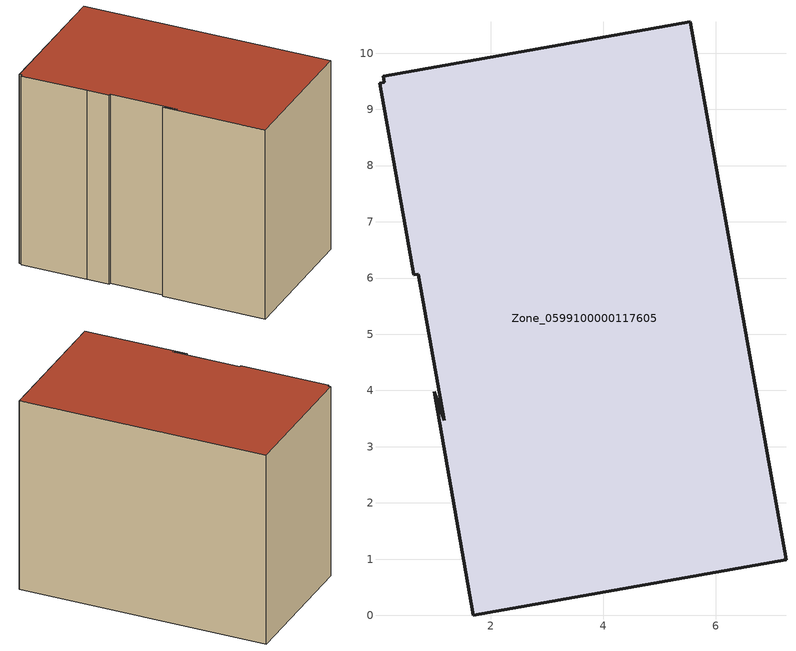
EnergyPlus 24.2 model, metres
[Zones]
Zone_0599100000117605
 floor ground (C_G): 1.17,3.47 0.71,6.07 0.63,6.06 0.48,6.92 0.02,9.46 0.1,9.48 0.09,9.59 5.55,10.56 7.25,0.99 1.69,0 0.99,3.98 z0
 wall outside (C_F): 1.69,0 7.25,0.99 5.55,10.56 0.09,9.59 0.1,9.48 0.02,9.46 0.48,6.92 0.63,6.06 0.71,6.07 1.17,3.47 0.99,3.98 1.69,0 z0:7.73
 roof outside (C_R): 0.71,6.07 1.17,3.47 0.99,3.98 1.69,0 7.25,0.99 5.55,10.56 0.09,9.59 0.1,9.48 0.02,9.46 0.48,6.92 0.63,6.06 z7.73
[BUILDING]
Pand.0599100000117605: North Axis=0; Terrain=City; Loads Convergence Tolerance Value=0.04; Temperature Convergence Tolerance Value=0.4; Solar Distribution=FullExterior; Maximum Number of Warmup Days=25; Minimum Number of Warmup Days=1
[Site:Location]
Rotterdam.The.Hague.AP_ZH_NLD Design_Conditions: Latitude=51.96; Longitude=4.45; Time Zone=1; Elevation=-4.5
[SITE:GROUNDTEMPERATURE:BUILDINGSURFACE]
18, 18, 18, 18, 18, 18, 18, 18, 18, 18, 18, 18
[MATERIAL] Thermal Absorptance=0.9; Solar Absorptance=0.7; Visible Absorptance=0.7
Name | Roughness | Thickness | Conductivity | Density | Specific Heat
G.TC.1975-1991 | MediumSmooth | 0.15 | 0.288461 | 540 | 1210
F.TC.1975-1991 | Rough | 0.3 | 0.230769 | 1920 | 840
R.TC.1975-1991 | MediumRough | 0.2 | 0.153846 | 1500 | 1000
[CONSTRUCTION]
C_G: G.TC.1975-1991
C_F: F.TC.1975-1991
C_R: R.TC.1975-1991
[ZONE]
Zone_0599100000117605: Type=1; Multiplier=1; Ceiling Height=Autocalculate; Volume=Autocalculate; Floor Area=autocalculate; Part of Total Floor Area=Yes
[ZONEINFILTRATION:DESIGNFLOWRATE]
Infil_Zone_0599100000117605: Zone or ZoneList or Space or SpaceList=Zone_0599100000117605; Schedule=AlwaysOn; Design Flow Rate Calculation Method=Flow/Area; Flow Rate per Floor Area=0.003; Constant Term Coefficient=1; Temperature Term Coefficient=0; Velocity Term Coefficient=0; Velocity Squared Term Coefficient=0
[HVACTEMPLATE:ZONE:IDEALLOADSAIRSYSTEM]
Zone_0599100000117605: Maximum Heating Supply Air Temperature=50; Minimum Cooling Supply Air Temperature=13; Maximum Heating Supply Air Humidity Ratio=0.0156; Minimum Cooling Supply Air Humidity Ratio=0.0077; Heating Limit=NoLimit; Cooling Limit=NoLimit; Dehumidification Control Type=ConstantSensibleHeatRatio; Cooling Sensible Heat Ratio=0.7; Dehumidification Setpoint=60; Humidification Control Type=None; Humidification Setpoint=30; Outdoor Air Method=None; Outdoor Air Flow Rate per Person=0.00944; Outdoor Air Flow Rate per Zone Floor Area=0; Outdoor Air Flow Rate per Zone=0; Demand Controlled Ventilation Type=None; Outdoor Air Economizer Type=NoEconomizer; Heat Recovery Type=None; Sensible Heat Recovery Effectiveness=0.7; Latent Heat Recovery Effectiveness=0.65
[ZONECONTROL:THERMOSTAT]
ThermostatControl_Zone_0599100000117605: Zone or ZoneList=Zone_0599100000117605; Control Type Schedule=DualSetpointControlType; Control 1=Thermostat_Zone_0599100000117605; Temperature Difference Between Cutout And Setpoint=0
[THERMOSTATSETPOINT:DUALSETPOINT]
Thermostat_Zone_0599100000117605: Heating Setpoint Temperature Schedule=HeatingSetpoint_Zone_0599100000117605; Cooling Setpoint Temperature Schedule=CoolingSetpoint_Zone_0599100000117605
[SCHEDULE:COMPACT]
HeatingSetpoint_Zone_0599100000117605: Through: 12/31, For: AllDays, Until: 24:00, 21
CoolingSetpoint_Zone_0599100000117605: Through: 12/31, For: AllDays, Until: 24:00, 24
DualSetpointControlType: Through: 12/31, For: AllDays, Until: 24:00, 4
AlwaysOn: Through: 12/31, For: AllDays, Until: 24:00, 1
